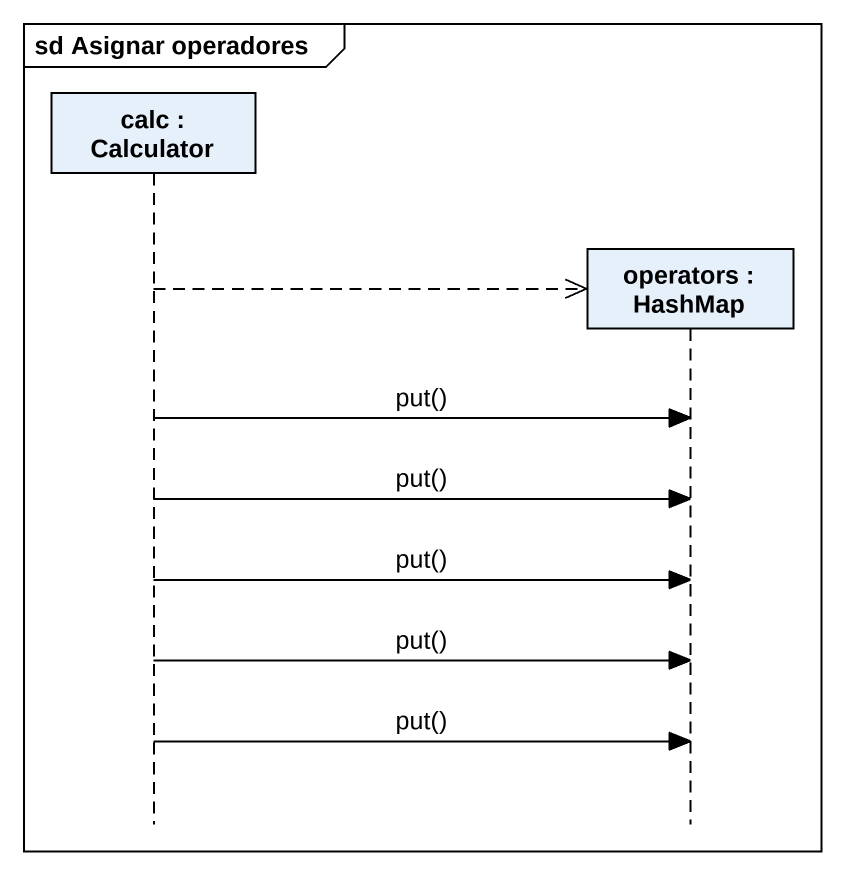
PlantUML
@startuml
mainframe sd Asignar operadores
hide footbox
participant "calc : Calculator" as calc
participant "operators : HashMap" as operators

calc -->> operators **
calc -> operators : put()
calc -> operators : put()
calc -> operators : put()
calc -> operators : put()
calc -> operators : put()
@enduml
